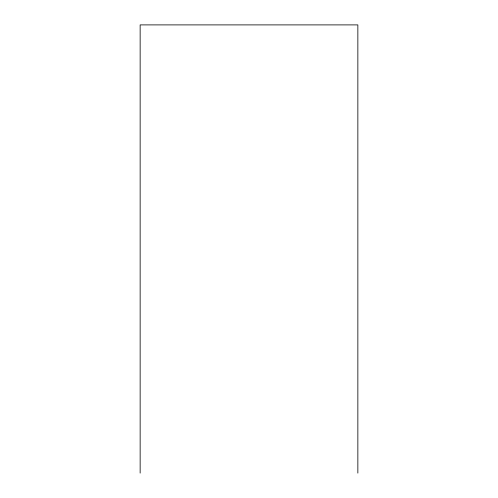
<?xml version="1.0" encoding="UTF-8"?>
<svg xmlns="http://www.w3.org/2000/svg" width="498" height="498" viewBox="0 0 498 498"><rect width="100%" height="100%" fill="white"/><g stroke="black" fill="none" stroke-linecap="round" stroke-linejoin="round"><path stroke-width="0.75" d="M357.857 473.1L357.857 24.9L140.143 24.9L140.143 473.1"/></g></svg>
